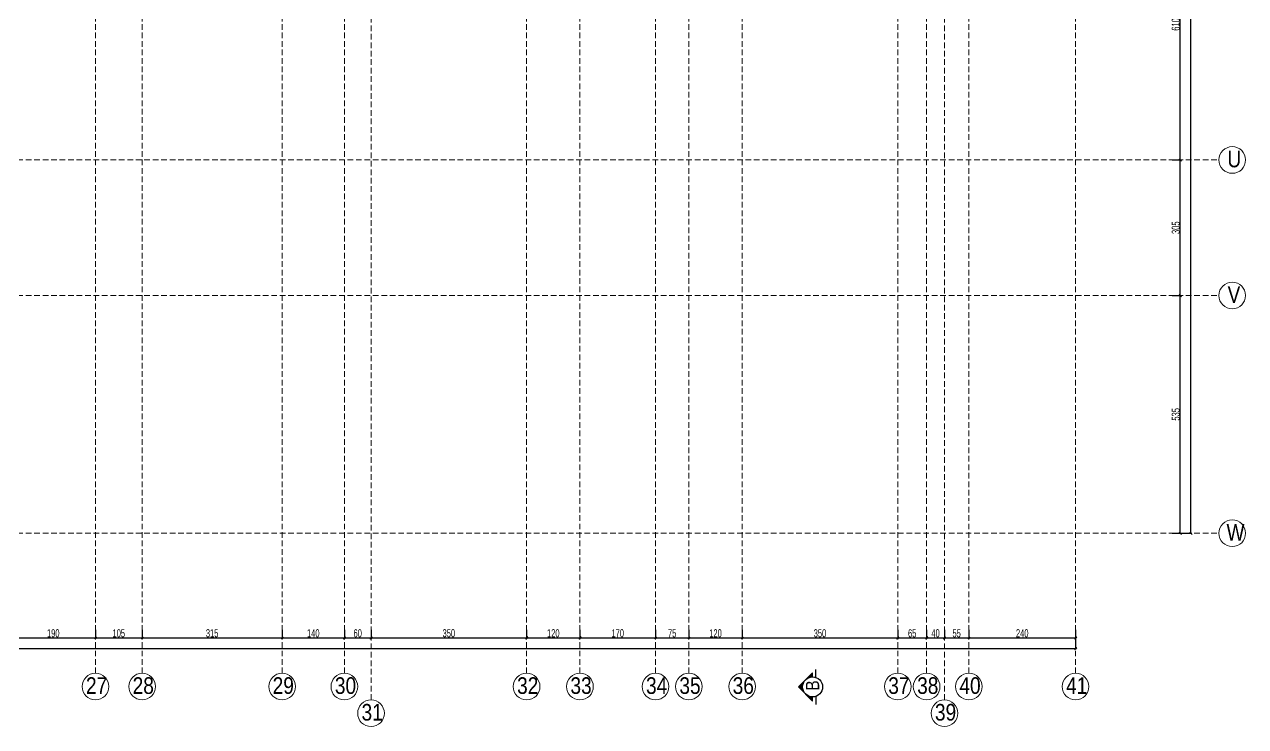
# Model space of a CAD drawing. Header units: millimetres. Extents: x 2300 to 11114, y 689 to 8824.
# Drawn here: x 8307 to 11054, y 749 to 2329 of the extents above; entities that cross this region are included whole.
import ezdxf

# ---------------------------------------------------------------- set-up
doc = ezdxf.new("R2010")
doc.units = ezdxf.units.MM
doc.linetypes.add('DASHED', pattern=[19.05, 12.7, -6.35])
for name, color, linetype, lineweight in [('AKS BALONU (BEYKENT)', 7, 'Continuous', 20), ('AKS CIZGISI (BEYKENT)', 252, 'DASHED', 20), ('AKS NO (BEYKENT)', 3, 'Continuous', 20), ('AKS OLCU (BEYKENT)', 200, 'Continuous', 20), ('KESIT (BEYKENT)', 151, 'Continuous', 25), ('KESIT ISMI (BEYKENT)', 6, 'Continuous', 20)]:
    doc.layers.add(name, color=color, linetype=linetype, lineweight=lineweight)
doc.styles.add('DSMOLC-50', font='bahnschrift light condensed', dxfattribs={"width": 0.75, "height": 18})
doc.styles.add('YAZI (BEYKENT)', font='')
doc.styles.get('YAZI (BEYKENT)').set_extended_font_data('Bahnschrift Light Condensed')
doc.dimstyles.new('DSMOLC-50', dxfattribs={"dimtxt": 18, "dimasz": 5, "dimexe": 2, "dimexo": 2, "dimgap": 1, "dimtad": 1, "dimdec": 1, "dimrnd": 0.5, "dimzin": 12, "dimdsep": 46, "dimtxsty": 'DSMOLC-50', "dimblk": 'OBLIQUE', "dimblk1": 'OBLIQUE', "dimblk2": 'OBLIQUE', "dimcen": 0, "dimclrt": 7, "dimadec": 0, "dimazin": 0, "dimtfac": 1, "dimtdec": 4, "dimtix": 1, "dimtmove": 2, "dimatfit": 3, "dimfxl": 1, "dimtzin": 0, "dimarcsym": 0})

# ---------------------------------------------------------------- blocks, each defined once
blk = doc.blocks.new('_Oblique')
at = {"color": 0, "linetype": 'ByBlock', "lineweight": -2}
blk.add_line((-0.5, -0.5), (0.5, 0.5), dxfattribs=at)
blk = doc.blocks.new('*D354')
at = {"layer": 'AKS OLCU (BEYKENT)', "color": 0, "lineweight": -2, "transparency": 16777216}
for p, q in [((10889.5, 1718.9), (10909.5, 1718.9)), ((10907.5, 1183.9), (10907.5, 1718.9)), ((10889.5, 1183.9), (10909.5, 1183.9))]:
    blk.add_line(p, q, dxfattribs=at)
at = {"layer": 'DEFPOINTS', "color": 0, "transparency": 16777216}
for p in [(10887.5, 1718.9), (10907.5, 1718.9), (10887.5, 1183.9)]:
    blk.add_point(p, dxfattribs=at)
at = {"layer": 'AKS OLCU (BEYKENT)', "color": 0, "lineweight": -2, "transparency": 16777216, "xscale": 5, "yscale": 5, "zscale": 5}
for p, rotation in [((10907.5, 1718.9), 90), ((10907.5, 1183.9), 270)]:
    blk.add_blockref('_Oblique', p, dxfattribs=dict(at, rotation=rotation))
at = {"layer": 'AKS OLCU (BEYKENT)', "color": 7, "transparency": 16777216, "insert": (10897.3, 1451.4), "char_height": 18, "attachment_point": 5, "rotation": 90, "style": 'DSMOLC-50'}
blk.add_mtext('535', dxfattribs=at)
blk = doc.blocks.new('*D355')
at = {"layer": 'AKS OLCU (BEYKENT)', "color": 0, "lineweight": -2, "transparency": 16777216}
for p, q in [((10889.5, 2023.9), (10909.5, 2023.9)), ((10907.5, 1718.9), (10907.5, 2023.9)), ((10889.5, 1718.9), (10909.5, 1718.9))]:
    blk.add_line(p, q, dxfattribs=at)
at = {"layer": 'DEFPOINTS', "color": 0, "transparency": 16777216}
for p in [(10887.5, 2023.9), (10907.5, 2023.9), (10887.5, 1718.9)]:
    blk.add_point(p, dxfattribs=at)
at = {"layer": 'AKS OLCU (BEYKENT)', "color": 0, "lineweight": -2, "transparency": 16777216, "xscale": 5, "yscale": 5, "zscale": 5}
for p, rotation in [((10907.5, 2023.9), 90), ((10907.5, 1718.9), 270)]:
    blk.add_blockref('_Oblique', p, dxfattribs=dict(at, rotation=rotation))
at = {"layer": 'AKS OLCU (BEYKENT)', "color": 7, "transparency": 16777216, "insert": (10897.3, 1871.4), "char_height": 18, "attachment_point": 5, "rotation": 90, "style": 'DSMOLC-50'}
blk.add_mtext('305', dxfattribs=at)
blk = doc.blocks.new('*D356')
at = {"layer": 'AKS OLCU (BEYKENT)', "color": 0, "lineweight": -2, "transparency": 16777216}
for p, q in [((10889.5, 2633.9), (10909.5, 2633.9)), ((10907.5, 2023.9), (10907.5, 2633.9)), ((10889.5, 2023.9), (10909.5, 2023.9))]:
    blk.add_line(p, q, dxfattribs=at)
at = {"layer": 'DEFPOINTS', "color": 0, "transparency": 16777216}
for p in [(10887.5, 2633.9), (10907.5, 2633.9), (10887.5, 2023.9)]:
    blk.add_point(p, dxfattribs=at)
at = {"layer": 'AKS OLCU (BEYKENT)', "color": 0, "lineweight": -2, "transparency": 16777216, "xscale": 5, "yscale": 5, "zscale": 5}
for p, rotation in [((10907.5, 2633.9), 90), ((10907.5, 2023.9), 270)]:
    blk.add_blockref('_Oblique', p, dxfattribs=dict(at, rotation=rotation))
at = {"layer": 'AKS OLCU (BEYKENT)', "color": 7, "transparency": 16777216, "insert": (10897.3, 2328.9), "char_height": 18, "attachment_point": 5, "rotation": 90, "style": 'DSMOLC-50'}
blk.add_mtext('610', dxfattribs=at)
blk = doc.blocks.new('*D205')
at = {"layer": 'AKS OLCU (BEYKENT)', "color": 0, "lineweight": -2, "transparency": 16777216}
for p, q in [((10889.5, 8153.9), (10933.5, 8153.9)), ((10931.5, 1183.9), (10931.5, 8153.9)), ((10889.5, 1183.9), (10933.5, 1183.9))]:
    blk.add_line(p, q, dxfattribs=at)
at = {"layer": 'DEFPOINTS', "color": 0, "transparency": 16777216}
for p in [(10887.5, 8153.9), (10931.5, 8153.9), (10887.5, 1183.9)]:
    blk.add_point(p, dxfattribs=at)
at = {"layer": 'AKS OLCU (BEYKENT)', "color": 0, "lineweight": -2, "transparency": 16777216, "xscale": 5, "yscale": 5, "zscale": 5}
for p, rotation in [((10931.5, 8153.9), 90), ((10931.5, 1183.9), 270)]:
    blk.add_blockref('_Oblique', p, dxfattribs=dict(at, rotation=rotation))
at = {"layer": 'AKS OLCU (BEYKENT)', "color": 7, "transparency": 16777216, "insert": (10921.3, 4668.9), "char_height": 18, "attachment_point": 5, "rotation": 90, "style": 'DSMOLC-50'}
blk.add_mtext('6970', dxfattribs=at)
blk = doc.blocks.new('*D231')
at = {"layer": 'AKS OLCU (BEYKENT)', "color": 0, "lineweight": -2, "transparency": 16777216}
for p, q in [((8276.9, 966.6), (8276.9, 946.6)), ((8466.9, 966.6), (8466.9, 946.6)), ((8276.9, 948.6), (8466.9, 948.6))]:
    blk.add_line(p, q, dxfattribs=at)
at = {"layer": 'DEFPOINTS', "color": 0, "transparency": 16777216}
for p in [(8276.9, 968.6), (8466.9, 968.6), (8466.9, 948.6)]:
    blk.add_point(p, dxfattribs=at)
at = {"layer": 'AKS OLCU (BEYKENT)', "color": 0, "lineweight": -2, "transparency": 16777216, "xscale": 5, "yscale": 5, "zscale": 5, "rotation": 180}
blk.add_blockref('_Oblique', (8276.9, 948.6), dxfattribs=at)
at = {"layer": 'AKS OLCU (BEYKENT)', "color": 0, "lineweight": -2, "transparency": 16777216, "xscale": 5, "yscale": 5, "zscale": 5}
blk.add_blockref('_Oblique', (8466.9, 948.6), dxfattribs=at)
at = {"layer": 'AKS OLCU (BEYKENT)', "color": 7, "transparency": 16777216, "insert": (8371.9, 958.8), "char_height": 18, "attachment_point": 5, "style": 'DSMOLC-50'}
blk.add_mtext('190', dxfattribs=at)
blk = doc.blocks.new('*D232')
at = {"layer": 'AKS OLCU (BEYKENT)', "color": 0, "lineweight": -2, "transparency": 16777216}
for p, q in [((8466.9, 966.6), (8466.9, 946.6)), ((8571.9, 966.6), (8571.9, 946.6)), ((8466.9, 948.6), (8571.9, 948.6))]:
    blk.add_line(p, q, dxfattribs=at)
at = {"layer": 'DEFPOINTS', "color": 0, "transparency": 16777216}
for p in [(8466.9, 968.6), (8571.9, 968.6), (8571.9, 948.6)]:
    blk.add_point(p, dxfattribs=at)
at = {"layer": 'AKS OLCU (BEYKENT)', "color": 0, "lineweight": -2, "transparency": 16777216, "xscale": 5, "yscale": 5, "zscale": 5, "rotation": 180}
blk.add_blockref('_Oblique', (8466.9, 948.6), dxfattribs=at)
at = {"layer": 'AKS OLCU (BEYKENT)', "color": 0, "lineweight": -2, "transparency": 16777216, "xscale": 5, "yscale": 5, "zscale": 5}
blk.add_blockref('_Oblique', (8571.9, 948.6), dxfattribs=at)
at = {"layer": 'AKS OLCU (BEYKENT)', "color": 7, "transparency": 16777216, "insert": (8519.4, 958.8), "char_height": 18, "attachment_point": 5, "style": 'DSMOLC-50'}
blk.add_mtext('105', dxfattribs=at)
blk = doc.blocks.new('*D233')
at = {"layer": 'AKS OLCU (BEYKENT)', "color": 0, "lineweight": -2, "transparency": 16777216}
for p, q in [((8571.9, 966.6), (8571.9, 946.6)), ((8886.9, 966.6), (8886.9, 946.6)), ((8571.9, 948.6), (8886.9, 948.6))]:
    blk.add_line(p, q, dxfattribs=at)
at = {"layer": 'DEFPOINTS', "color": 0, "transparency": 16777216}
for p in [(8571.9, 968.6), (8886.9, 968.6), (8886.9, 948.6)]:
    blk.add_point(p, dxfattribs=at)
at = {"layer": 'AKS OLCU (BEYKENT)', "color": 0, "lineweight": -2, "transparency": 16777216, "xscale": 5, "yscale": 5, "zscale": 5, "rotation": 180}
blk.add_blockref('_Oblique', (8571.9, 948.6), dxfattribs=at)
at = {"layer": 'AKS OLCU (BEYKENT)', "color": 0, "lineweight": -2, "transparency": 16777216, "xscale": 5, "yscale": 5, "zscale": 5}
blk.add_blockref('_Oblique', (8886.9, 948.6), dxfattribs=at)
at = {"layer": 'AKS OLCU (BEYKENT)', "color": 7, "transparency": 16777216, "insert": (8729.4, 958.8), "char_height": 18, "attachment_point": 5, "style": 'DSMOLC-50'}
blk.add_mtext('315', dxfattribs=at)
blk = doc.blocks.new('*D234')
at = {"layer": 'AKS OLCU (BEYKENT)', "color": 0, "lineweight": -2, "transparency": 16777216}
for p, q in [((8886.9, 966.6), (8886.9, 946.6)), ((9026.9, 966.6), (9026.9, 946.6)), ((8886.9, 948.6), (9026.9, 948.6))]:
    blk.add_line(p, q, dxfattribs=at)
at = {"layer": 'DEFPOINTS', "color": 0, "transparency": 16777216}
for p in [(8886.9, 968.6), (9026.9, 968.6), (9026.9, 948.6)]:
    blk.add_point(p, dxfattribs=at)
at = {"layer": 'AKS OLCU (BEYKENT)', "color": 0, "lineweight": -2, "transparency": 16777216, "xscale": 5, "yscale": 5, "zscale": 5, "rotation": 180}
blk.add_blockref('_Oblique', (8886.9, 948.6), dxfattribs=at)
at = {"layer": 'AKS OLCU (BEYKENT)', "color": 0, "lineweight": -2, "transparency": 16777216, "xscale": 5, "yscale": 5, "zscale": 5}
blk.add_blockref('_Oblique', (9026.9, 948.6), dxfattribs=at)
at = {"layer": 'AKS OLCU (BEYKENT)', "color": 7, "transparency": 16777216, "insert": (8956.9, 958.8), "char_height": 18, "attachment_point": 5, "style": 'DSMOLC-50'}
blk.add_mtext('140', dxfattribs=at)
blk = doc.blocks.new('*D235')
at = {"layer": 'AKS OLCU (BEYKENT)', "color": 0, "lineweight": -2, "transparency": 16777216}
for p, q in [((9026.9, 966.6), (9026.9, 946.6)), ((9086.9, 966.6), (9086.9, 946.6)), ((9026.9, 948.6), (9086.9, 948.6))]:
    blk.add_line(p, q, dxfattribs=at)
at = {"layer": 'DEFPOINTS', "color": 0, "transparency": 16777216}
for p in [(9026.9, 968.6), (9086.9, 968.6), (9086.9, 948.6)]:
    blk.add_point(p, dxfattribs=at)
at = {"layer": 'AKS OLCU (BEYKENT)', "color": 0, "lineweight": -2, "transparency": 16777216, "xscale": 5, "yscale": 5, "zscale": 5, "rotation": 180}
blk.add_blockref('_Oblique', (9026.9, 948.6), dxfattribs=at)
at = {"layer": 'AKS OLCU (BEYKENT)', "color": 0, "lineweight": -2, "transparency": 16777216, "xscale": 5, "yscale": 5, "zscale": 5}
blk.add_blockref('_Oblique', (9086.9, 948.6), dxfattribs=at)
at = {"layer": 'AKS OLCU (BEYKENT)', "color": 7, "transparency": 16777216, "insert": (9056.9, 958.8), "char_height": 18, "attachment_point": 5, "style": 'DSMOLC-50'}
blk.add_mtext('60', dxfattribs=at)
blk = doc.blocks.new('*D236')
at = {"layer": 'AKS OLCU (BEYKENT)', "color": 0, "lineweight": -2, "transparency": 16777216}
for p, q in [((9086.9, 966.6), (9086.9, 946.6)), ((9436.9, 966.6), (9436.9, 946.6)), ((9086.9, 948.6), (9436.9, 948.6))]:
    blk.add_line(p, q, dxfattribs=at)
at = {"layer": 'DEFPOINTS', "color": 0, "transparency": 16777216}
for p in [(9086.9, 968.6), (9436.9, 968.6), (9436.9, 948.6)]:
    blk.add_point(p, dxfattribs=at)
at = {"layer": 'AKS OLCU (BEYKENT)', "color": 0, "lineweight": -2, "transparency": 16777216, "xscale": 5, "yscale": 5, "zscale": 5, "rotation": 180}
blk.add_blockref('_Oblique', (9086.9, 948.6), dxfattribs=at)
at = {"layer": 'AKS OLCU (BEYKENT)', "color": 0, "lineweight": -2, "transparency": 16777216, "xscale": 5, "yscale": 5, "zscale": 5}
blk.add_blockref('_Oblique', (9436.9, 948.6), dxfattribs=at)
at = {"layer": 'AKS OLCU (BEYKENT)', "color": 7, "transparency": 16777216, "insert": (9261.9, 958.8), "char_height": 18, "attachment_point": 5, "style": 'DSMOLC-50'}
blk.add_mtext('350', dxfattribs=at)
blk = doc.blocks.new('*D237')
at = {"layer": 'AKS OLCU (BEYKENT)', "color": 0, "lineweight": -2, "transparency": 16777216}
for p, q in [((9436.9, 966.6), (9436.9, 946.6)), ((9556.9, 966.6), (9556.9, 946.6)), ((9436.9, 948.6), (9556.9, 948.6))]:
    blk.add_line(p, q, dxfattribs=at)
at = {"layer": 'DEFPOINTS', "color": 0, "transparency": 16777216}
for p in [(9436.9, 968.6), (9556.9, 968.6), (9556.9, 948.6)]:
    blk.add_point(p, dxfattribs=at)
at = {"layer": 'AKS OLCU (BEYKENT)', "color": 0, "lineweight": -2, "transparency": 16777216, "xscale": 5, "yscale": 5, "zscale": 5, "rotation": 180}
blk.add_blockref('_Oblique', (9436.9, 948.6), dxfattribs=at)
at = {"layer": 'AKS OLCU (BEYKENT)', "color": 0, "lineweight": -2, "transparency": 16777216, "xscale": 5, "yscale": 5, "zscale": 5}
blk.add_blockref('_Oblique', (9556.9, 948.6), dxfattribs=at)
at = {"layer": 'AKS OLCU (BEYKENT)', "color": 7, "transparency": 16777216, "insert": (9496.9, 958.8), "char_height": 18, "attachment_point": 5, "style": 'DSMOLC-50'}
blk.add_mtext('120', dxfattribs=at)
blk = doc.blocks.new('*D238')
at = {"layer": 'AKS OLCU (BEYKENT)', "color": 0, "lineweight": -2, "transparency": 16777216}
for p, q in [((9556.9, 966.6), (9556.9, 946.6)), ((9726.9, 966.6), (9726.9, 946.6)), ((9556.9, 948.6), (9726.9, 948.6))]:
    blk.add_line(p, q, dxfattribs=at)
at = {"layer": 'DEFPOINTS', "color": 0, "transparency": 16777216}
for p in [(9556.9, 968.6), (9726.9, 968.6), (9726.9, 948.6)]:
    blk.add_point(p, dxfattribs=at)
at = {"layer": 'AKS OLCU (BEYKENT)', "color": 0, "lineweight": -2, "transparency": 16777216, "xscale": 5, "yscale": 5, "zscale": 5, "rotation": 180}
blk.add_blockref('_Oblique', (9556.9, 948.6), dxfattribs=at)
at = {"layer": 'AKS OLCU (BEYKENT)', "color": 0, "lineweight": -2, "transparency": 16777216, "xscale": 5, "yscale": 5, "zscale": 5}
blk.add_blockref('_Oblique', (9726.9, 948.6), dxfattribs=at)
at = {"layer": 'AKS OLCU (BEYKENT)', "color": 7, "transparency": 16777216, "insert": (9641.9, 958.8), "char_height": 18, "attachment_point": 5, "style": 'DSMOLC-50'}
blk.add_mtext('170', dxfattribs=at)
blk = doc.blocks.new('*D239')
at = {"layer": 'AKS OLCU (BEYKENT)', "color": 0, "lineweight": -2, "transparency": 16777216}
for p, q in [((9726.9, 966.6), (9726.9, 946.6)), ((9801.9, 966.6), (9801.9, 946.6)), ((9726.9, 948.6), (9801.9, 948.6))]:
    blk.add_line(p, q, dxfattribs=at)
at = {"layer": 'DEFPOINTS', "color": 0, "transparency": 16777216}
for p in [(9726.9, 968.6), (9801.9, 968.6), (9801.9, 948.6)]:
    blk.add_point(p, dxfattribs=at)
at = {"layer": 'AKS OLCU (BEYKENT)', "color": 0, "lineweight": -2, "transparency": 16777216, "xscale": 5, "yscale": 5, "zscale": 5, "rotation": 180}
blk.add_blockref('_Oblique', (9726.9, 948.6), dxfattribs=at)
at = {"layer": 'AKS OLCU (BEYKENT)', "color": 0, "lineweight": -2, "transparency": 16777216, "xscale": 5, "yscale": 5, "zscale": 5}
blk.add_blockref('_Oblique', (9801.9, 948.6), dxfattribs=at)
at = {"layer": 'AKS OLCU (BEYKENT)', "color": 7, "transparency": 16777216, "insert": (9764.4, 958.7), "char_height": 18, "attachment_point": 5, "style": 'DSMOLC-50'}
blk.add_mtext('75', dxfattribs=at)
blk = doc.blocks.new('*D240')
at = {"layer": 'AKS OLCU (BEYKENT)', "color": 0, "lineweight": -2, "transparency": 16777216}
for p, q in [((9801.9, 966.6), (9801.9, 946.6)), ((9921.9, 966.6), (9921.9, 946.6)), ((9801.9, 948.6), (9921.9, 948.6))]:
    blk.add_line(p, q, dxfattribs=at)
at = {"layer": 'DEFPOINTS', "color": 0, "transparency": 16777216}
for p in [(9801.9, 968.6), (9921.9, 968.6), (9921.9, 948.6)]:
    blk.add_point(p, dxfattribs=at)
at = {"layer": 'AKS OLCU (BEYKENT)', "color": 0, "lineweight": -2, "transparency": 16777216, "xscale": 5, "yscale": 5, "zscale": 5, "rotation": 180}
blk.add_blockref('_Oblique', (9801.9, 948.6), dxfattribs=at)
at = {"layer": 'AKS OLCU (BEYKENT)', "color": 0, "lineweight": -2, "transparency": 16777216, "xscale": 5, "yscale": 5, "zscale": 5}
blk.add_blockref('_Oblique', (9921.9, 948.6), dxfattribs=at)
at = {"layer": 'AKS OLCU (BEYKENT)', "color": 7, "transparency": 16777216, "insert": (9861.9, 958.8), "char_height": 18, "attachment_point": 5, "style": 'DSMOLC-50'}
blk.add_mtext('120', dxfattribs=at)
blk = doc.blocks.new('*D241')
at = {"layer": 'AKS OLCU (BEYKENT)', "color": 0, "lineweight": -2, "transparency": 16777216}
for p, q in [((9921.9, 966.6), (9921.9, 946.6)), ((10271.9, 966.6), (10271.9, 946.6)), ((9921.9, 948.6), (10271.9, 948.6))]:
    blk.add_line(p, q, dxfattribs=at)
at = {"layer": 'DEFPOINTS', "color": 0, "transparency": 16777216}
for p in [(9921.9, 968.6), (10271.9, 968.6), (10271.9, 948.6)]:
    blk.add_point(p, dxfattribs=at)
at = {"layer": 'AKS OLCU (BEYKENT)', "color": 0, "lineweight": -2, "transparency": 16777216, "xscale": 5, "yscale": 5, "zscale": 5, "rotation": 180}
blk.add_blockref('_Oblique', (9921.9, 948.6), dxfattribs=at)
at = {"layer": 'AKS OLCU (BEYKENT)', "color": 0, "lineweight": -2, "transparency": 16777216, "xscale": 5, "yscale": 5, "zscale": 5}
blk.add_blockref('_Oblique', (10271.9, 948.6), dxfattribs=at)
at = {"layer": 'AKS OLCU (BEYKENT)', "color": 7, "transparency": 16777216, "insert": (10096.9, 958.8), "char_height": 18, "attachment_point": 5, "style": 'DSMOLC-50'}
blk.add_mtext('350', dxfattribs=at)
blk = doc.blocks.new('*D242')
at = {"layer": 'AKS OLCU (BEYKENT)', "color": 0, "lineweight": -2, "transparency": 16777216}
for p, q in [((10271.9, 966.6), (10271.9, 946.6)), ((10336.9, 966.6), (10336.9, 946.6)), ((10271.9, 948.6), (10336.9, 948.6))]:
    blk.add_line(p, q, dxfattribs=at)
at = {"layer": 'DEFPOINTS', "color": 0, "transparency": 16777216}
for p in [(10271.9, 968.6), (10336.9, 968.6), (10336.9, 948.6)]:
    blk.add_point(p, dxfattribs=at)
at = {"layer": 'AKS OLCU (BEYKENT)', "color": 0, "lineweight": -2, "transparency": 16777216, "xscale": 5, "yscale": 5, "zscale": 5, "rotation": 180}
blk.add_blockref('_Oblique', (10271.9, 948.6), dxfattribs=at)
at = {"layer": 'AKS OLCU (BEYKENT)', "color": 0, "lineweight": -2, "transparency": 16777216, "xscale": 5, "yscale": 5, "zscale": 5}
blk.add_blockref('_Oblique', (10336.9, 948.6), dxfattribs=at)
at = {"layer": 'AKS OLCU (BEYKENT)', "color": 7, "transparency": 16777216, "insert": (10304.4, 958.7), "char_height": 18, "attachment_point": 5, "style": 'DSMOLC-50'}
blk.add_mtext('65', dxfattribs=at)
blk = doc.blocks.new('*D243')
at = {"layer": 'AKS OLCU (BEYKENT)', "color": 0, "lineweight": -2, "transparency": 16777216}
for p, q in [((10336.9, 966.6), (10336.9, 946.6)), ((10376.9, 966.6), (10376.9, 946.6)), ((10336.9, 948.6), (10376.9, 948.6))]:
    blk.add_line(p, q, dxfattribs=at)
at = {"layer": 'DEFPOINTS', "color": 0, "transparency": 16777216}
for p in [(10336.9, 968.6), (10376.9, 968.6), (10376.9, 948.6)]:
    blk.add_point(p, dxfattribs=at)
at = {"layer": 'AKS OLCU (BEYKENT)', "color": 0, "lineweight": -2, "transparency": 16777216, "xscale": 5, "yscale": 5, "zscale": 5, "rotation": 180}
blk.add_blockref('_Oblique', (10336.9, 948.6), dxfattribs=at)
at = {"layer": 'AKS OLCU (BEYKENT)', "color": 0, "lineweight": -2, "transparency": 16777216, "xscale": 5, "yscale": 5, "zscale": 5}
blk.add_blockref('_Oblique', (10376.9, 948.6), dxfattribs=at)
at = {"layer": 'AKS OLCU (BEYKENT)', "color": 7, "transparency": 16777216, "insert": (10356.9, 958.8), "char_height": 18, "attachment_point": 5, "style": 'DSMOLC-50'}
blk.add_mtext('40', dxfattribs=at)
blk = doc.blocks.new('*D244')
at = {"layer": 'AKS OLCU (BEYKENT)', "color": 0, "lineweight": -2, "transparency": 16777216}
for p, q in [((10376.9, 966.6), (10376.9, 946.6)), ((10431.9, 966.6), (10431.9, 946.6)), ((10376.9, 948.6), (10431.9, 948.6))]:
    blk.add_line(p, q, dxfattribs=at)
at = {"layer": 'DEFPOINTS', "color": 0, "transparency": 16777216}
for p in [(10376.9, 968.6), (10431.9, 968.6), (10431.9, 948.6)]:
    blk.add_point(p, dxfattribs=at)
at = {"layer": 'AKS OLCU (BEYKENT)', "color": 0, "lineweight": -2, "transparency": 16777216, "xscale": 5, "yscale": 5, "zscale": 5, "rotation": 180}
blk.add_blockref('_Oblique', (10376.9, 948.6), dxfattribs=at)
at = {"layer": 'AKS OLCU (BEYKENT)', "color": 0, "lineweight": -2, "transparency": 16777216, "xscale": 5, "yscale": 5, "zscale": 5}
blk.add_blockref('_Oblique', (10431.9, 948.6), dxfattribs=at)
at = {"layer": 'AKS OLCU (BEYKENT)', "color": 7, "transparency": 16777216, "insert": (10404.4, 958.7), "char_height": 18, "attachment_point": 5, "style": 'DSMOLC-50'}
blk.add_mtext('55', dxfattribs=at)
blk = doc.blocks.new('*D245')
at = {"layer": 'AKS OLCU (BEYKENT)', "color": 0, "lineweight": -2, "transparency": 16777216}
for p, q in [((10431.9, 966.6), (10431.9, 946.6)), ((10671.9, 966.6), (10671.9, 946.6)), ((10431.9, 948.6), (10671.9, 948.6))]:
    blk.add_line(p, q, dxfattribs=at)
at = {"layer": 'DEFPOINTS', "color": 0, "transparency": 16777216}
for p in [(10431.9, 968.6), (10671.9, 968.6), (10671.9, 948.6)]:
    blk.add_point(p, dxfattribs=at)
at = {"layer": 'AKS OLCU (BEYKENT)', "color": 0, "lineweight": -2, "transparency": 16777216, "xscale": 5, "yscale": 5, "zscale": 5, "rotation": 180}
blk.add_blockref('_Oblique', (10431.9, 948.6), dxfattribs=at)
at = {"layer": 'AKS OLCU (BEYKENT)', "color": 0, "lineweight": -2, "transparency": 16777216, "xscale": 5, "yscale": 5, "zscale": 5}
blk.add_blockref('_Oblique', (10671.9, 948.6), dxfattribs=at)
at = {"layer": 'AKS OLCU (BEYKENT)', "color": 7, "transparency": 16777216, "insert": (10551.9, 958.8), "char_height": 18, "attachment_point": 5, "style": 'DSMOLC-50'}
blk.add_mtext('240', dxfattribs=at)
blk = doc.blocks.new('*D246')
at = {"layer": 'AKS OLCU (BEYKENT)', "color": 0, "lineweight": -2, "transparency": 16777216}
for p, q in [((3561.9, 966.6), (3561.9, 922.6)), ((10671.9, 966.6), (10671.9, 922.6)), ((3561.9, 924.6), (10671.9, 924.6))]:
    blk.add_line(p, q, dxfattribs=at)
at = {"layer": 'DEFPOINTS', "color": 0, "transparency": 16777216}
for p in [(3561.9, 968.6), (10671.9, 968.6), (10671.9, 924.6)]:
    blk.add_point(p, dxfattribs=at)
at = {"layer": 'AKS OLCU (BEYKENT)', "color": 0, "lineweight": -2, "transparency": 16777216, "xscale": 5, "yscale": 5, "zscale": 5, "rotation": 180}
blk.add_blockref('_Oblique', (3561.9, 924.6), dxfattribs=at)
at = {"layer": 'AKS OLCU (BEYKENT)', "color": 0, "lineweight": -2, "transparency": 16777216, "xscale": 5, "yscale": 5, "zscale": 5}
blk.add_blockref('_Oblique', (10671.9, 924.6), dxfattribs=at)
at = {"layer": 'AKS OLCU (BEYKENT)', "color": 7, "transparency": 16777216, "insert": (7116.9, 934.8), "char_height": 18, "attachment_point": 5, "style": 'DSMOLC-50'}
blk.add_mtext('7110', dxfattribs=at)

msp = doc.modelspace()

# ---------------------------------------------------------------- hatches: boundary and pattern name
at = {"layer": 'KESIT (BEYKENT)', "lineweight": -3}
h = msp.add_hatch(color=256, dxfattribs=at)
h.dxf.hatch_style = 1
h.paths.add_polyline_path([(10064.4, 854.08), (10048.49, 838.17), (10064.4, 822.26, -0.1989124), (10057.81, 838.17, -0.1989124)])
h = msp.add_hatch(color=256, dxfattribs=at)
h.dxf.hatch_style = 1
h.paths.add_polyline_path([(10080.31, 869.99), (10064.4, 854.08, -0.1989124), (10080.31, 860.67)])
h = msp.add_hatch(color=256, dxfattribs=at)
h.dxf.hatch_style = 1
h.paths.add_polyline_path([(10080.31, 815.67, -0.1989124), (10064.4, 822.26), (10080.31, 806.35)])

# ---------------------------------------------------------------- linework, layer by layer
at = {"layer": 'AKS BALONU (BEYKENT)'}
for centre in [(11024.38, 2023.91), (11024.38, 1718.91), (11024.38, 1183.91), (8466.88, 838.91), (8571.88, 838.91), (8886.88, 838.91), (9026.88, 838.91), (9436.88, 838.91), (9556.88, 838.91), (9726.88, 838.91), (9801.88, 838.91), (9921.88, 838.91), (10271.88, 838.91), (10336.88, 838.91), (10431.88, 838.91), (10671.88, 838.91), (9086.88, 778.91), (10376.88, 778.91)]:
    msp.add_circle(centre, 30, dxfattribs=at)
at = {"layer": 'AKS CIZGISI (BEYKENT)'}
for p, q in [((9086.88, 808.91), (9086.88, 8513.91)), ((10376.88, 808.91), (10376.88, 8513.91)), ((8466.88, 868.91), (8466.88, 8453.91)), ((8571.88, 868.91), (8571.88, 8453.91)), ((8886.88, 868.91), (8886.88, 8453.91)), ((9026.88, 868.91), (9026.88, 8453.91)), ((9436.88, 868.91), (9436.88, 8453.91)), ((9556.88, 868.91), (9556.88, 8453.91)), ((9726.88, 868.91), (9726.88, 8453.91)), ((9801.88, 868.91), (9801.88, 8453.91)), ((9921.88, 868.91), (9921.88, 8453.91)), ((10271.88, 868.91), (10271.88, 8453.91)), ((10336.88, 868.91), (10336.88, 8453.91)), ((10431.88, 868.91), (10431.88, 8453.91)), ((10671.88, 868.91), (10671.88, 8453.91)), ((3261.88, 2023.91), (10994.38, 2023.91)), ((3261.88, 1718.91), (10994.38, 1718.91)), ((3261.88, 1183.91), (10994.38, 1183.91))]:
    msp.add_line(p, q, dxfattribs=at)
at = {"layer": 'KESIT (BEYKENT)', "lineweight": -3, "flags": 128}
for points in [[(10080.31, 860.67), (10080.31, 869.99), (10048.49, 838.17), (10080.31, 806.35), (10080.31, 815.67)], [(10087.81, 859.38), (10087.81, 877.49)], [(10087.81, 816.96), (10087.81, 798.85)]]:
    msp.add_lwpolyline(points, dxfattribs=at)
at = {"layer": 'KESIT (BEYKENT)', "lineweight": -3}
msp.add_circle((10080.31, 838.17), 22.5, dxfattribs=at)

# ---------------------------------------------------------------- texts
at = {"layer": 'AKS NO (BEYKENT)', "style": 'YAZI (BEYKENT)'}
for s, p in [('U', (11013.46, 2007.41)), ('V', (11013.93, 1702.41)), ('W', (11011.5, 1167.41)), ('27', (8445.5, 822.41)), ('28', (8550.5, 822.41)), ('29', (8865.5, 822.41)), ('30', (9005.49, 822.41)), ('32', (9415.47, 822.41)), ('33', (9535.47, 822.41)), ('34', (9705.49, 822.41)), ('35', (9780.57, 822.41)), ('36', (9900.41, 822.41)), ('37', (10250.49, 822.41)), ('38', (10315.49, 822.41)), ('40', (10410.51, 822.41)), ('41', (10650.55, 822.41)), ('31', (9065.53, 762.41)), ('39', (10355.49, 762.41))]:
    msp.add_text(s, height=37.5, dxfattribs=at).set_placement(p)
at = {"layer": 'KESIT ISMI (BEYKENT)', "style": 'YAZI (BEYKENT)'}
msp.add_text('B', height=30, rotation=90, dxfattribs=at).set_placement((10095.12, 829.98))

# ---------------------------------------------------------------- dimensions: what is measured, and where the dimension line sits
at = {"layer": 'AKS OLCU (BEYKENT)'}
for base, p1, p2, picture, middle in [((10931.53, 8153.91), (10887.53, 1183.91), (10887.53, 8153.91), '*D205', (10921.35, 4668.91)), ((10907.53, 2633.91), (10887.53, 2023.91), (10887.53, 2633.91), '*D356', (10897.35, 2328.91)), ((10907.53, 2023.91), (10887.53, 1718.91), (10887.53, 2023.91), '*D355', (10897.35, 1871.41)), ((10907.53, 1718.91), (10887.53, 1183.91), (10887.53, 1718.91), '*D354', (10897.35, 1451.41))]:
    dim = msp.add_linear_dim(base=base, p1=p1, p2=p2, angle=90, dimstyle='DSMOLC-50', dxfattribs=at)
    dim.commit()
    dim.dimension.update_dxf_attribs({"geometry": picture, "text_midpoint": middle})
for base, p1, p2, picture, middle in [((10671.88, 924.62), (3561.88, 968.62), (10671.88, 968.62), '*D246', (7116.88, 934.81)), ((8466.88, 948.62), (8276.88, 968.62), (8466.88, 968.62), '*D231', (8371.88, 958.81)), ((8571.88, 948.62), (8466.88, 968.62), (8571.88, 968.62), '*D232', (8519.38, 958.81)), ((8886.88, 948.62), (8571.88, 968.62), (8886.88, 968.62), '*D233', (8729.38, 958.81)), ((9026.88, 948.62), (8886.88, 968.62), (9026.88, 968.62), '*D234', (8956.88, 958.81)), ((9086.88, 948.62), (9026.88, 968.62), (9086.88, 968.62), '*D235', (9056.88, 958.81)), ((9436.88, 948.62), (9086.88, 968.62), (9436.88, 968.62), '*D236', (9261.88, 958.81)), ((9556.88, 948.62), (9436.88, 968.62), (9556.88, 968.62), '*D237', (9496.88, 958.81)), ((9726.88, 948.62), (9556.88, 968.62), (9726.88, 968.62), '*D238', (9641.88, 958.81)), ((9801.88, 948.62), (9726.88, 968.62), (9801.88, 968.62), '*D239', (9764.38, 958.72)), ((9921.88, 948.62), (9801.88, 968.62), (9921.88, 968.62), '*D240', (9861.88, 958.81)), ((10271.88, 948.62), (9921.88, 968.62), (10271.88, 968.62), '*D241', (10096.88, 958.81)), ((10336.88, 948.62), (10271.88, 968.62), (10336.88, 968.62), '*D242', (10304.38, 958.72)), ((10376.88, 948.62), (10336.88, 968.62), (10376.88, 968.62), '*D243', (10356.88, 958.81)), ((10431.88, 948.62), (10376.88, 968.62), (10431.88, 968.62), '*D244', (10404.38, 958.72)), ((10671.88, 948.62), (10431.88, 968.62), (10671.88, 968.62), '*D245', (10551.88, 958.81))]:
    dim = msp.add_linear_dim(base=base, p1=p1, p2=p2, dimstyle='DSMOLC-50', dxfattribs=at)
    dim.commit()
    dim.dimension.update_dxf_attribs({"geometry": picture, "text_midpoint": middle})

doc.saveas('drawing.dxf')
